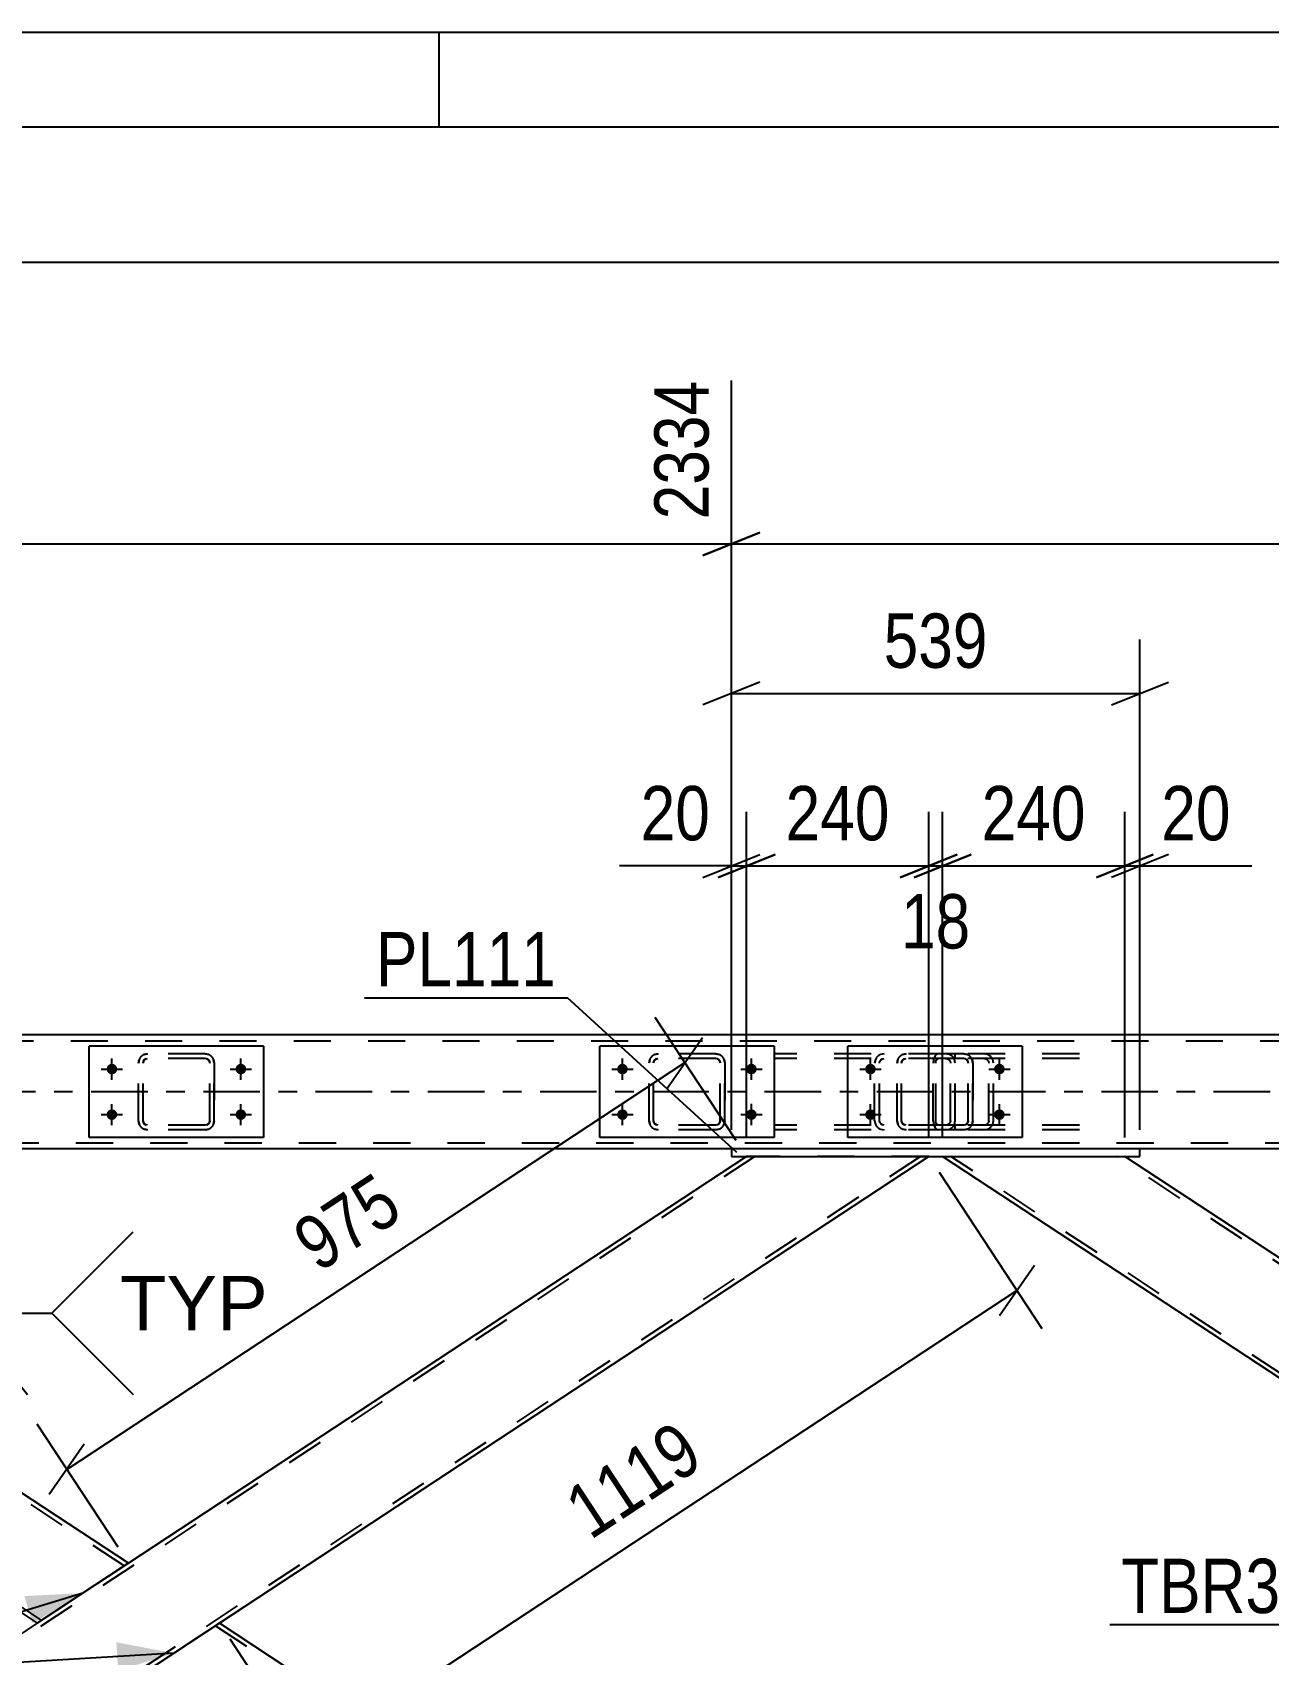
# Model space of a CAD drawing. Header units: millimetres. Extents: x -853 to 336, y -866 to -25.
# Drawn here: x -735.1 to -669.9, y -110.5 to -25.1 of the extents above; entities that cross this region are included whole.
import ezdxf

# ---------------------------------------------------------------- set-up
doc = ezdxf.new("R2010")
doc.units = ezdxf.units.MM
doc.linetypes.add('DXK_LINE_DOT2', pattern=[3.9198, 1.9599, -1.9599])
doc.linetypes.add('DXK_LINE_DOT3', pattern=[5.9187, 2.979, -0.9799, 0.9799, -0.9799])
doc.styles.add('Arial', font='ARIAL.TTF', dxfattribs={"height": 0.2})
doc.styles.add('Arial Narrow', font='ARIALN.TTF', dxfattribs={"height": 0.2})

# ---------------------------------------------------------------- blocks, each defined once
blk = doc.blocks.new('Unknown-570393679-1134')
at = {"color": 5, "linetype": 'Continuous'}
for p, q in [((336.325, -25.051), (-852.675, -25.051)), ((-713.675, -30.051), (-713.675, -25.051)), ((331.325, -30.051), (-847.675, -30.051))]:
    blk.add_line(p, q, dxfattribs=at)
blk = doc.blocks.new('Part-570393679-2540 - 2533')
at = {"color": 7, "linetype": 'DXK_LINE_DOT2'}
for p, q in [((-154.936, -78.205), (-791.628, -78.205)), ((-791.628, -83.565), (-154.936, -83.565)), ((-676.725, -83.885), (-698.27, -83.885))]:
    blk.add_line(p, q, dxfattribs=at)
at = {"color": 2, "linetype": 'Continuous'}
for p, q in [((-652.133, -77.885), (-787.628, -77.885)), ((-698.27, -83.885), (-761.859, -83.885)), ((-613.136, -83.885), (-676.725, -83.885))]:
    blk.add_line(p, q, dxfattribs=at)
at = {"color": 7, "linetype": 'DXK_LINE_DOT3'}
blk.add_line((-154.936, -80.885), (-791.628, -80.885), dxfattribs=at)
blk = doc.blocks.new('Part-570393679-2822 - 2533')
at = {"color": 2, "linetype": 'Continuous'}
for p, q in [((-772.267, -84.285), (-734.869, -108.885)), ((-730.065, -105.725), (-762.659, -84.285)), ((-730.334, -105.902), (-734.869, -108.885)), ((-730.098, -105.747), (-730.334, -105.902)), ((-730.065, -105.725), (-730.098, -105.747))]:
    blk.add_line(p, q, dxfattribs=at)
at = {"color": 7, "linetype": 'DXK_LINE_DOT2'}
for p, q in [((-762.659, -84.285), (-772.267, -84.285)), ((-771.83, -84.285), (-734.65, -108.741)), ((-730.283, -105.868), (-763.096, -84.285)), ((-730.334, -105.902), (-730.193, -105.809))]:
    blk.add_line(p, q, dxfattribs=at)
blk = doc.blocks.new('Part-570393679-2955 - 2533')
at = {"color": 7, "linetype": 'DXK_LINE_DOT2'}
for p, q in [((-697.034, -84.285), (-773.349, -134.484)), ((-688.299, -84.285), (-764.615, -134.484)), ((-687.863, -84.285), (-697.47, -84.285)), ((-730.065, -105.725), (-734.869, -108.885)), ((-725.261, -108.885), (-730.065, -112.045)), ((-764.178, -134.484), (-773.786, -134.484))]:
    blk.add_line(p, q, dxfattribs=at)
at = {"color": 2, "linetype": 'Continuous'}
for p, q in [((-697.47, -84.285), (-730.065, -105.725)), ((-687.863, -84.285), (-725.261, -108.885)), ((-734.869, -108.885), (-773.786, -134.484)), ((-730.065, -112.045), (-764.178, -134.484))]:
    blk.add_line(p, q, dxfattribs=at)
blk = doc.blocks.new('Part-570393679-2635 - 2533')
at = {"color": 2, "linetype": 'Continuous'}
for p, q in [((-722.936, -78.485), (-732.136, -78.485)), ((-732.136, -83.285), (-732.136, -78.485)), ((-722.936, -78.485), (-722.936, -83.285)), ((-722.936, -83.285), (-732.136, -83.285))]:
    blk.add_line(p, q, dxfattribs=at)
blk = doc.blocks.new('Part-570393679-2712 - 2533')
at = {"color": 7, "linetype": 'DXK_LINE_DOT2'}
for p, q in [((-686.972, -78.885), (-695.986, -78.885)), ((-686.972, -79.125), (-695.986, -79.125)), ((-690.679, -79.181), (-690.718, -79.365)), ((-690.718, -82.405), (-690.718, -79.365)), ((-690.463, -79.365), (-690.443, -79.273)), ((-690.463, -82.405), (-690.463, -79.365)), ((-690.443, -79.273), (-690.388, -79.195)), ((-690.207, -78.885), (-690.403, -78.921)), ((-690.388, -79.195), (-690.305, -79.143)), ((-690.305, -79.143), (-690.207, -79.125)), ((-686.777, -78.921), (-686.972, -78.885)), ((-686.972, -79.125), (-686.874, -79.143)), ((-686.874, -79.143), (-686.791, -79.195)), ((-686.791, -79.195), (-686.736, -79.273)), ((-686.736, -79.273), (-686.717, -79.365)), ((-686.717, -82.405), (-686.717, -79.365)), ((-686.461, -79.365), (-686.5, -79.181)), ((-686.461, -82.405), (-686.461, -79.365)), ((-686.972, -82.645), (-695.986, -82.645)), ((-686.972, -82.885), (-695.986, -82.885)), ((-690.718, -82.405), (-690.679, -82.589)), ((-690.443, -82.497), (-690.463, -82.405)), ((-690.388, -82.575), (-690.443, -82.497)), ((-690.403, -82.848), (-690.207, -82.885)), ((-690.305, -82.627), (-690.388, -82.575)), ((-690.207, -82.645), (-690.305, -82.627)), ((-686.874, -82.627), (-686.972, -82.645)), ((-686.972, -82.885), (-686.777, -82.848)), ((-686.791, -82.575), (-686.874, -82.627)), ((-686.736, -82.497), (-686.791, -82.575)), ((-686.717, -82.405), (-686.736, -82.497)), ((-686.5, -82.589), (-686.461, -82.405))]:
    blk.add_line(p, q, dxfattribs=at)
for centre, start, end in [((-690.227, -79.386), 110.75832, 155.68005), ((-686.952, -79.386), 24.31995, 69.24168), ((-690.227, -82.384), 204.31995, 249.24168), ((-686.952, -82.384), 290.75832, 335.68005)]:
    blk.add_arc(centre, 0.496, start, end, dxfattribs=at)
blk = doc.blocks.new('Part-570393679-2732 - 2533')
at = {"color": 7, "linetype": 'DXK_LINE_DOT2'}
for p, q in [((-611.899, -84.285), (-688.215, -134.484)), ((-603.165, -84.285), (-679.481, -134.484)), ((-602.728, -84.285), (-612.336, -84.285)), ((-644.93, -105.725), (-649.734, -108.885)), ((-640.127, -108.885), (-644.93, -112.045)), ((-687.498, -133.725), (-688.652, -134.484)), ((-679.044, -134.484), (-688.652, -134.484))]:
    blk.add_line(p, q, dxfattribs=at)
at = {"color": 2, "linetype": 'Continuous'}
for p, q in [((-612.336, -84.285), (-644.93, -105.725)), ((-602.728, -84.285), (-640.127, -108.885)), ((-649.734, -108.885), (-687.498, -133.725)), ((-644.93, -112.045), (-679.044, -134.484))]:
    blk.add_line(p, q, dxfattribs=at)
blk = doc.blocks.new('Part-570393679-2763 - 2533')
at = {"color": 2, "linetype": 'Continuous'}
for p, q in [((-698.27, -83.885), (-698.27, -84.285)), ((-676.725, -83.885), (-698.27, -83.885)), ((-698.27, -84.285), (-676.725, -84.285)), ((-676.725, -84.285), (-676.725, -83.885))]:
    blk.add_line(p, q, dxfattribs=at)
blk = doc.blocks.new('Part-570393679-2918 - 2533')
at = {"color": 2, "linetype": 'Continuous'}
for p, q in [((-649.734, -108.885), (-687.133, -84.285)), ((-644.93, -105.725), (-677.525, -84.285)), ((-645.2, -105.902), (-649.734, -108.885)), ((-644.964, -105.747), (-645.2, -105.902)), ((-644.93, -105.725), (-644.964, -105.747))]:
    blk.add_line(p, q, dxfattribs=at)
at = {"color": 7, "linetype": 'DXK_LINE_DOT2'}
for p, q in [((-687.133, -84.285), (-677.525, -84.285)), ((-649.516, -108.741), (-686.696, -84.285)), ((-645.149, -105.868), (-677.961, -84.285)), ((-645.2, -105.902), (-645.058, -105.809))]:
    blk.add_line(p, q, dxfattribs=at)
blk = doc.blocks.new('Bolt-570393679-2798 - 2533')
at = {"linetype": 'Continuous'}
for points in [[(-690.936, -79.405, -1), (-690.936, -79.965, -1)], [(-684.136, -79.405, -1), (-684.136, -79.965, -1)], [(-690.936, -81.805, -1), (-690.936, -82.365, -1)], [(-684.136, -81.805, -1), (-684.136, -82.365, -1)]]:
    blk.add_hatch(color=1, dxfattribs=at).paths.add_polyline_path(points)
at = {"color": 1, "linetype": 'Continuous'}
for p, q in [((-690.936, -80.245), (-690.936, -79.125)), ((-684.136, -80.245), (-684.136, -79.125)), ((-691.496, -79.685), (-690.376, -79.685)), ((-684.696, -79.685), (-683.576, -79.685)), ((-690.936, -82.645), (-690.936, -81.525)), ((-684.136, -82.645), (-684.136, -81.525)), ((-691.496, -82.085), (-690.376, -82.085)), ((-684.696, -82.085), (-683.576, -82.085))]:
    blk.add_line(p, q, dxfattribs=at)
blk = doc.blocks.new('Part-570393679-2920 - 2533')
at = {"color": 7, "linetype": 'DXK_LINE_DOT2'}
for p, q in [((-687.607, -79.181), (-687.628, -79.365)), ((-687.628, -82.405), (-687.628, -79.365)), ((-687.549, -79.026), (-687.607, -79.181)), ((-687.462, -78.921), (-687.549, -79.026)), ((-687.493, -79.365), (-687.483, -79.273)), ((-687.493, -82.405), (-687.493, -79.365)), ((-687.483, -79.273), (-687.454, -79.195)), ((-687.359, -78.885), (-687.462, -78.921)), ((-687.454, -79.195), (-687.41, -79.143)), ((-687.41, -79.143), (-687.359, -79.125)), ((-679.917, -78.885), (-687.359, -78.885)), ((-679.917, -79.125), (-687.359, -79.125)), ((-686.461, -79.125), (-686.461, -78.885)), ((-684.759, -78.921), (-684.952, -78.885)), ((-684.952, -79.125), (-684.855, -79.143)), ((-684.855, -79.143), (-684.774, -79.195)), ((-684.774, -79.195), (-684.719, -79.273)), ((-684.719, -79.273), (-684.7, -79.365)), ((-684.7, -82.405), (-684.7, -79.365)), ((-684.448, -79.365), (-684.486, -79.181)), ((-684.448, -82.405), (-684.448, -79.365)), ((-687.628, -82.405), (-687.607, -82.589)), ((-687.607, -82.589), (-687.549, -82.744)), ((-687.549, -82.744), (-687.462, -82.848)), ((-687.483, -82.497), (-687.493, -82.405)), ((-687.454, -82.575), (-687.483, -82.497)), ((-687.462, -82.848), (-687.359, -82.885)), ((-687.41, -82.627), (-687.454, -82.575)), ((-687.359, -82.645), (-687.41, -82.627)), ((-679.917, -82.645), (-687.359, -82.645)), ((-679.917, -82.885), (-687.359, -82.885)), ((-686.461, -82.885), (-686.461, -82.645)), ((-684.855, -82.627), (-684.952, -82.645)), ((-684.952, -82.885), (-684.759, -82.848)), ((-684.774, -82.575), (-684.855, -82.627)), ((-684.719, -82.497), (-684.774, -82.575)), ((-684.7, -82.405), (-684.719, -82.497)), ((-684.486, -82.589), (-684.448, -82.405))]:
    blk.add_line(p, q, dxfattribs=at)
for centre, start, end in [((-684.937, -79.381), 23.89514, 68.84869), ((-684.937, -82.389), 291.15131, 336.10486)]:
    blk.add_arc(centre, 0.492, start, end, dxfattribs=at)
blk = doc.blocks.new('Part-570393679-2837 - 2533')
at = {"color": 2, "linetype": 'Continuous'}
for p, q in [((-696.014, -78.484), (-705.214, -78.484)), ((-705.214, -83.284), (-705.214, -78.484)), ((-696.014, -78.484), (-696.014, -83.284)), ((-696.014, -83.284), (-705.214, -83.284))]:
    blk.add_line(p, q, dxfattribs=at)
blk = doc.blocks.new('Part-570393679-2960 - 2533')
at = {"color": 2, "linetype": 'Continuous'}
for p, q in [((-725.261, -108.885), (-730.065, -112.045)), ((-687.498, -133.725), (-725.261, -108.885)), ((-695.951, -134.484), (-730.065, -112.045)), ((-687.531, -133.746), (-688.652, -134.484)), ((-687.498, -133.725), (-687.531, -133.746))]:
    blk.add_line(p, q, dxfattribs=at)
at = {"color": 7, "linetype": 'DXK_LINE_DOT2'}
for p, q in [((-725.479, -109.028), (-687.716, -133.868)), ((-729.846, -111.901), (-729.83, -111.89)), ((-695.514, -134.484), (-729.846, -111.901)), ((-687.716, -133.868), (-687.934, -134.012)), ((-687.498, -133.725), (-687.498, -133.725)), ((-688.652, -134.484), (-695.951, -134.484))]:
    blk.add_line(p, q, dxfattribs=at)
blk = doc.blocks.new('Part-570393679-3064 - 2533')
at = {"color": 7, "linetype": 'DXK_LINE_DOT2'}
for p, q in [((-689.536, -79.365), (-689.5, -79.181)), ((-689.5, -79.181), (-689.536, -79.365)), ((-689.536, -82.405), (-689.536, -79.365)), ((-689.536, -79.365), (-689.536, -79.365)), ((-689.536, -82.405), (-689.536, -79.365)), ((-689.296, -79.365), (-689.278, -79.273)), ((-689.278, -79.273), (-689.296, -79.365)), ((-689.296, -82.405), (-689.296, -79.365)), ((-689.296, -79.365), (-689.296, -79.365)), ((-689.296, -82.405), (-689.296, -79.365)), ((-689.278, -79.273), (-689.226, -79.195)), ((-689.226, -79.195), (-689.278, -79.273)), ((-689.24, -78.921), (-689.056, -78.885)), ((-689.056, -78.885), (-689.24, -78.921)), ((-689.226, -79.195), (-689.148, -79.143)), ((-689.148, -79.143), (-689.226, -79.195)), ((-689.148, -79.143), (-689.056, -79.125)), ((-686.016, -78.885), (-689.056, -78.885)), ((-686.016, -79.125), (-689.056, -79.125)), ((-686.016, -78.885), (-685.833, -78.921)), ((-685.833, -78.921), (-686.016, -78.885)), ((-685.924, -79.143), (-686.016, -79.125)), ((-685.924, -79.143), (-685.847, -79.195)), ((-685.847, -79.195), (-685.924, -79.143)), ((-685.847, -79.195), (-685.795, -79.273)), ((-685.795, -79.273), (-685.847, -79.195)), ((-685.795, -79.273), (-685.776, -79.365)), ((-685.776, -79.365), (-685.795, -79.273)), ((-685.776, -82.405), (-685.776, -79.365)), ((-685.776, -79.365), (-685.776, -79.365)), ((-685.776, -82.405), (-685.776, -79.365)), ((-685.573, -79.181), (-685.536, -79.365)), ((-685.536, -79.365), (-685.573, -79.181)), ((-685.536, -82.405), (-685.536, -79.365)), ((-685.536, -79.365), (-685.536, -79.365)), ((-685.536, -79.365), (-685.536, -82.405)), ((-689.536, -82.405), (-689.536, -82.405)), ((-689.5, -82.589), (-689.536, -82.405)), ((-689.536, -82.405), (-689.5, -82.589)), ((-689.296, -82.405), (-689.296, -82.405)), ((-689.278, -82.497), (-689.296, -82.405)), ((-689.296, -82.405), (-689.278, -82.497)), ((-689.226, -82.575), (-689.278, -82.497)), ((-689.278, -82.497), (-689.226, -82.575)), ((-689.056, -82.885), (-689.24, -82.848)), ((-689.24, -82.848), (-689.056, -82.885)), ((-689.148, -82.627), (-689.226, -82.575)), ((-689.226, -82.575), (-689.148, -82.627)), ((-689.056, -82.645), (-689.148, -82.627)), ((-686.016, -82.645), (-689.056, -82.645)), ((-686.016, -82.885), (-689.056, -82.885)), ((-685.924, -82.627), (-686.016, -82.645)), ((-685.833, -82.848), (-686.016, -82.885)), ((-686.016, -82.885), (-685.833, -82.848)), ((-685.847, -82.575), (-685.924, -82.627)), ((-685.924, -82.627), (-685.847, -82.575)), ((-685.795, -82.497), (-685.847, -82.575)), ((-685.847, -82.575), (-685.795, -82.497)), ((-685.776, -82.405), (-685.795, -82.497)), ((-685.795, -82.497), (-685.776, -82.405)), ((-685.776, -82.405), (-685.776, -82.405)), ((-685.536, -82.405), (-685.573, -82.589)), ((-685.573, -82.589), (-685.536, -82.405)), ((-685.536, -82.405), (-685.536, -82.405))]:
    blk.add_line(p, q, dxfattribs=at)
at = {"color": 7, "linetype": 'DXK_LINE_DOT3'}
blk.add_line((-687.536, -80.885), (-687.536, -80.885), dxfattribs=at)
at = {"color": 7, "linetype": 'DXK_LINE_DOT2'}
for centre, start, end in [((-689.056, -79.365), 112.5, 157.5), ((-689.056, -79.365), 112.5, 157.5), ((-686.016, -79.365), 22.5, 67.5), ((-686.016, -79.365), 22.5, 67.5), ((-689.056, -82.405), 202.5, 247.5), ((-689.056, -82.405), 202.5, 247.5), ((-686.016, -82.405), 292.5, 337.5), ((-686.016, -82.405), 292.5, 337.5)]:
    blk.add_arc(centre, 0.48, start, end, dxfattribs=at)
blk = doc.blocks.new('Part-570393679-3065 - 2533')
at = {"color": 7, "linetype": 'DXK_LINE_DOT2'}
for p, q in [((-729.536, -79.365), (-729.5, -79.181)), ((-729.5, -79.181), (-729.536, -79.365)), ((-729.536, -82.405), (-729.536, -79.365)), ((-729.536, -79.365), (-729.536, -79.365)), ((-729.536, -82.405), (-729.536, -79.365)), ((-729.296, -79.365), (-729.278, -79.273)), ((-729.278, -79.273), (-729.296, -79.365)), ((-729.296, -82.405), (-729.296, -79.365)), ((-729.296, -79.365), (-729.296, -79.365)), ((-729.296, -82.405), (-729.296, -79.365)), ((-729.278, -79.273), (-729.226, -79.195)), ((-729.226, -79.195), (-729.278, -79.273)), ((-729.24, -78.921), (-729.056, -78.885)), ((-729.056, -78.885), (-729.24, -78.921)), ((-729.226, -79.195), (-729.148, -79.143)), ((-729.148, -79.143), (-729.226, -79.195)), ((-729.148, -79.143), (-729.056, -79.125)), ((-726.016, -78.885), (-729.056, -78.885)), ((-726.016, -79.125), (-729.056, -79.125)), ((-726.016, -78.885), (-725.833, -78.921)), ((-725.833, -78.921), (-726.016, -78.885)), ((-725.924, -79.143), (-726.016, -79.125)), ((-725.924, -79.143), (-725.847, -79.195)), ((-725.847, -79.195), (-725.924, -79.143)), ((-725.847, -79.195), (-725.795, -79.273)), ((-725.795, -79.273), (-725.847, -79.195)), ((-725.795, -79.273), (-725.776, -79.365)), ((-725.776, -79.365), (-725.795, -79.273)), ((-725.776, -82.405), (-725.776, -79.365)), ((-725.776, -79.365), (-725.776, -79.365)), ((-725.776, -82.405), (-725.776, -79.365)), ((-725.573, -79.181), (-725.536, -79.365)), ((-725.536, -79.365), (-725.573, -79.181)), ((-725.536, -82.405), (-725.536, -79.365)), ((-725.536, -79.365), (-725.536, -79.365)), ((-725.536, -79.365), (-725.536, -82.405)), ((-729.536, -82.405), (-729.536, -82.405)), ((-729.5, -82.589), (-729.536, -82.405)), ((-729.536, -82.405), (-729.5, -82.589)), ((-729.296, -82.405), (-729.296, -82.405)), ((-729.278, -82.497), (-729.296, -82.405)), ((-729.296, -82.405), (-729.278, -82.497)), ((-729.226, -82.575), (-729.278, -82.497)), ((-729.278, -82.497), (-729.226, -82.575)), ((-729.056, -82.885), (-729.24, -82.848)), ((-729.24, -82.848), (-729.056, -82.885)), ((-729.148, -82.627), (-729.226, -82.575)), ((-729.226, -82.575), (-729.148, -82.627)), ((-729.056, -82.645), (-729.148, -82.627)), ((-726.016, -82.645), (-729.056, -82.645)), ((-726.016, -82.885), (-729.056, -82.885)), ((-725.924, -82.627), (-726.016, -82.645)), ((-725.833, -82.848), (-726.016, -82.885)), ((-726.016, -82.885), (-725.833, -82.848)), ((-725.847, -82.575), (-725.924, -82.627)), ((-725.924, -82.627), (-725.847, -82.575)), ((-725.795, -82.497), (-725.847, -82.575)), ((-725.847, -82.575), (-725.795, -82.497)), ((-725.776, -82.405), (-725.795, -82.497)), ((-725.795, -82.497), (-725.776, -82.405)), ((-725.776, -82.405), (-725.776, -82.405)), ((-725.536, -82.405), (-725.573, -82.589)), ((-725.573, -82.589), (-725.536, -82.405)), ((-725.536, -82.405), (-725.536, -82.405))]:
    blk.add_line(p, q, dxfattribs=at)
for centre, start, end in [((-729.056, -79.365), 112.5, 157.5), ((-729.056, -79.365), 112.5, 157.5), ((-726.016, -79.365), 22.5, 67.5), ((-726.016, -79.365), 22.5, 67.5), ((-729.056, -82.405), 202.5, 247.5), ((-729.056, -82.405), 202.5, 247.5), ((-726.016, -82.405), 292.5, 337.5), ((-726.016, -82.405), 292.5, 337.5)]:
    blk.add_arc(centre, 0.48, start, end, dxfattribs=at)
blk = doc.blocks.new('Part-570393679-3099 - 2533')
at = {"color": 2, "linetype": 'Continuous'}
for p, q in [((-682.936, -78.485), (-692.136, -78.485)), ((-692.136, -83.285), (-692.136, -78.485)), ((-682.936, -78.485), (-682.936, -83.285)), ((-682.936, -83.285), (-692.136, -83.285))]:
    blk.add_line(p, q, dxfattribs=at)
blk = doc.blocks.new('Part-570393679-3118 - 2533')
at = {"color": 7, "linetype": 'DXK_LINE_DOT2'}
for p, q in [((-702.614, -79.364), (-702.577, -79.181)), ((-702.577, -79.181), (-702.614, -79.364)), ((-702.614, -82.404), (-702.614, -79.364)), ((-702.614, -79.364), (-702.614, -79.364)), ((-702.614, -82.404), (-702.614, -79.364)), ((-702.374, -79.364), (-702.355, -79.273)), ((-702.355, -79.273), (-702.374, -79.364)), ((-702.374, -82.404), (-702.374, -79.364)), ((-702.374, -79.364), (-702.374, -79.364)), ((-702.374, -82.404), (-702.374, -79.364)), ((-702.355, -79.273), (-702.303, -79.195)), ((-702.303, -79.195), (-702.355, -79.273)), ((-702.317, -78.921), (-702.134, -78.884)), ((-702.134, -78.884), (-702.317, -78.921)), ((-702.303, -79.195), (-702.225, -79.143)), ((-702.225, -79.143), (-702.303, -79.195)), ((-702.225, -79.143), (-702.134, -79.124)), ((-699.094, -78.884), (-702.134, -78.884)), ((-699.094, -79.124), (-702.134, -79.124)), ((-699.094, -78.884), (-698.91, -78.921)), ((-698.91, -78.921), (-699.094, -78.884)), ((-699.002, -79.143), (-699.094, -79.124)), ((-699.002, -79.143), (-698.924, -79.195)), ((-698.924, -79.195), (-699.002, -79.143)), ((-698.924, -79.195), (-698.872, -79.273)), ((-698.872, -79.273), (-698.924, -79.195)), ((-698.872, -79.273), (-698.854, -79.364)), ((-698.854, -79.364), (-698.872, -79.273)), ((-698.854, -82.404), (-698.854, -79.364)), ((-698.854, -79.364), (-698.854, -79.364)), ((-698.854, -82.404), (-698.854, -79.364)), ((-698.65, -79.181), (-698.614, -79.364)), ((-698.614, -79.364), (-698.65, -79.181)), ((-698.614, -82.404), (-698.614, -79.364)), ((-698.614, -79.364), (-698.614, -79.364)), ((-698.614, -79.364), (-698.614, -82.404)), ((-702.614, -82.404), (-702.614, -82.404)), ((-702.577, -82.588), (-702.614, -82.404)), ((-702.614, -82.404), (-702.577, -82.588)), ((-702.374, -82.404), (-702.374, -82.404)), ((-702.355, -82.496), (-702.374, -82.404)), ((-702.374, -82.404), (-702.355, -82.496)), ((-702.303, -82.574), (-702.355, -82.496)), ((-702.355, -82.496), (-702.303, -82.574)), ((-702.134, -82.884), (-702.317, -82.848)), ((-702.317, -82.848), (-702.134, -82.884)), ((-702.225, -82.626), (-702.303, -82.574)), ((-702.303, -82.574), (-702.225, -82.626)), ((-702.134, -82.644), (-702.225, -82.626)), ((-699.094, -82.644), (-702.134, -82.644)), ((-699.094, -82.884), (-702.134, -82.884)), ((-699.002, -82.626), (-699.094, -82.644)), ((-698.91, -82.848), (-699.094, -82.884)), ((-699.094, -82.884), (-698.91, -82.848)), ((-698.924, -82.574), (-699.002, -82.626)), ((-699.002, -82.626), (-698.924, -82.574)), ((-698.872, -82.496), (-698.924, -82.574)), ((-698.924, -82.574), (-698.872, -82.496)), ((-698.854, -82.404), (-698.872, -82.496)), ((-698.872, -82.496), (-698.854, -82.404)), ((-698.854, -82.404), (-698.854, -82.404)), ((-698.614, -82.404), (-698.65, -82.588)), ((-698.65, -82.588), (-698.614, -82.404)), ((-698.614, -82.404), (-698.614, -82.404))]:
    blk.add_line(p, q, dxfattribs=at)
at = {"color": 7, "linetype": 'DXK_LINE_DOT3'}
blk.add_line((-700.614, -80.884), (-700.614, -80.884), dxfattribs=at)
at = {"color": 7, "linetype": 'DXK_LINE_DOT2'}
for centre, start, end in [((-702.134, -79.364), 112.5, 157.5), ((-702.134, -79.364), 112.5, 157.5), ((-699.094, -79.364), 22.5, 67.5), ((-699.094, -79.364), 22.5, 67.5), ((-702.134, -82.404), 202.5, 247.5), ((-702.134, -82.404), 202.5, 247.5), ((-699.094, -82.404), 292.5, 337.5), ((-699.094, -82.404), 292.5, 337.5)]:
    blk.add_arc(centre, 0.48, start, end, dxfattribs=at)
blk = doc.blocks.new('Bolt-570393679-3134 - 2533')
at = {"linetype": 'Continuous'}
for points in [[(-704.014, -79.404, -1), (-704.014, -79.964, -1)], [(-697.214, -79.404, -1), (-697.214, -79.964, -1)], [(-704.014, -81.804, -1), (-704.014, -82.364, -1)], [(-697.214, -81.804, -1), (-697.214, -82.364, -1)]]:
    blk.add_hatch(color=1, dxfattribs=at).paths.add_polyline_path(points)
at = {"color": 1, "linetype": 'Continuous'}
for p, q in [((-704.014, -80.244), (-704.014, -79.124)), ((-697.214, -80.244), (-697.214, -79.124)), ((-704.574, -79.684), (-703.454, -79.684)), ((-697.774, -79.684), (-696.654, -79.684)), ((-704.014, -82.644), (-704.014, -81.524)), ((-697.214, -82.644), (-697.214, -81.524)), ((-704.574, -82.084), (-703.454, -82.084)), ((-697.774, -82.084), (-696.654, -82.084))]:
    blk.add_line(p, q, dxfattribs=at)
blk = doc.blocks.new('Bolt-570393679-3141 - 2533')
at = {"linetype": 'Continuous'}
for points in [[(-730.936, -79.405, -1), (-730.936, -79.965, -1)], [(-724.136, -79.405, -1), (-724.136, -79.965, -1)], [(-730.936, -81.805, -1), (-730.936, -82.365, -1)], [(-724.136, -81.805, -1), (-724.136, -82.365, -1)]]:
    blk.add_hatch(color=1, dxfattribs=at).paths.add_polyline_path(points)
at = {"color": 1, "linetype": 'Continuous'}
for p, q in [((-730.936, -80.245), (-730.936, -79.125)), ((-724.136, -80.245), (-724.136, -79.125)), ((-731.496, -79.685), (-730.376, -79.685)), ((-724.696, -79.685), (-723.576, -79.685)), ((-730.936, -82.645), (-730.936, -81.525)), ((-724.136, -82.645), (-724.136, -81.525)), ((-731.496, -82.085), (-730.376, -82.085)), ((-724.696, -82.085), (-723.576, -82.085))]:
    blk.add_line(p, q, dxfattribs=at)
blk = doc.blocks.new('StraightDimension-570393679-24778 - 2533')
at = {"color": 7, "linetype": 'Continuous'}
for p, q in [((-698.27, -82.885), (-698.27, -66.129)), ((-697.47, -83.285), (-697.47, -66.129)), ((-699.77, -69.579), (-696.77, -68.379)), ((-695.97, -68.379), (-698.97, -69.579)), ((-698.27, -68.979), (-704.177, -68.979)), ((-698.27, -68.979), (-704.177, -68.979)), ((-698.27, -68.979), (-697.47, -68.979))]:
    blk.add_line(p, q, dxfattribs=at)
at = {"color": 0}
blk.add_wipeout([(-698.795, -68.229), (-698.795, -64.029), (-703.652, -64.029), (-703.652, -68.229)], dxfattribs=at)
at = {"color": 3, "style": 'Arial Narrow'}
blk.add_text('20', height=2.8633, dxfattribs=at).set_placement((-703.052, -67.629))
blk = doc.blocks.new('StraightDimension-570393679-3729 - 2533')
at = {"color": 7, "linetype": 'Continuous'}
blk.add_line((-792.428, -37.161), (-121.416, -37.161), dxfattribs=at)
blk = doc.blocks.new('StraightDimension-570393679-4246 - 2533')
at = {"color": 7, "linetype": 'Continuous'}
for p, q in [((-698.27, -82.885), (-698.27, -43.398)), ((-613.136, -82.885), (-613.136, -43.398)), ((-696.77, -51.411), (-699.77, -52.611)), ((-698.27, -52.011), (-613.136, -52.011)), ((-614.636, -52.611), (-611.636, -51.411))]:
    blk.add_line(p, q, dxfattribs=at)
at = {"color": 0}
blk.add_wipeout([(-651.447, -51.261), (-651.447, -47.061), (-659.96, -47.061), (-659.96, -51.261)], dxfattribs=at)
at = {"color": 3, "style": 'Arial Narrow'}
blk.add_text('2128', height=2.8633, dxfattribs=at).set_placement((-659.36, -50.661))
at = {"color": 0, "linetype": 'Continuous'}
blk.add_wipeout([(-613.736, -42.798), (-617.936, -42.798), (-617.936, -51.311), (-613.736, -51.311)], dxfattribs=at)
at = {"color": 3, "linetype": 'Continuous', "style": 'Arial Narrow'}
blk.add_text('4462', height=2.8633, rotation=90.00021, dxfattribs=at).set_placement((-614.336, -50.711))
blk = doc.blocks.new('StraightDimension-570393679-24776 - 2533')
at = {"color": 7, "linetype": 'Continuous'}
for p, q in [((-687.863, -83.285), (-687.863, -66.579)), ((-687.133, -83.285), (-687.133, -66.579)), ((-689.363, -69.579), (-686.363, -68.379)), ((-685.633, -68.379), (-688.633, -69.579)), ((-687.863, -68.979), (-687.133, -68.979))]:
    blk.add_line(p, q, dxfattribs=at)
at = {"color": 0}
blk.add_wipeout([(-685.069, -73.929), (-685.069, -69.729), (-689.926, -69.729), (-689.926, -73.929)], dxfattribs=at)
at = {"color": 3, "style": 'Arial Narrow'}
blk.add_text('18', height=2.8633, dxfattribs=at).set_placement((-689.326, -73.329))
blk = doc.blocks.new('StraightDimension-570393679-3388 - 2533')
at = {"color": 7, "linetype": 'Continuous'}
for p, q in [((-698.27, -82.885), (-698.27, -57.037)), ((-676.725, -82.885), (-676.725, -57.037)), ((-696.77, -59.287), (-699.77, -60.487)), ((-678.225, -60.487), (-675.225, -59.287)), ((-698.27, -59.887), (-676.725, -59.887))]:
    blk.add_line(p, q, dxfattribs=at)
at = {"color": 0}
blk.add_wipeout([(-684.155, -59.137), (-684.155, -54.937), (-690.84, -54.937), (-690.84, -59.137)], dxfattribs=at)
at = {"color": 3, "style": 'Arial Narrow'}
blk.add_text('539', height=2.8633, dxfattribs=at).set_placement((-690.24, -58.537))
blk = doc.blocks.new('StraightDimension-570393679-3747 - 2533')
at = {"color": 7, "linetype": 'Continuous'}
for p, q in [((-687.313, -85.12), (-681.896, -93.355)), ((-684.138, -92.676), (-682.292, -90.025)), ((-720.613, -115.95), (-683.215, -91.35)), ((-724.711, -109.72), (-719.294, -117.955)), ((-719.69, -114.625), (-721.537, -117.276))]:
    blk.add_line(p, q, dxfattribs=at)
at = {"color": 0}
blk.add_wipeout([(-698.77, -100.685), (-701.078, -97.176), (-708.19, -101.854), (-705.882, -105.363)], dxfattribs=at)
at = {"color": 3, "style": 'Arial Narrow'}
blk.add_text('1119', height=2.8633, rotation=33.33468, dxfattribs=at).set_placement((-705.711, -104.532))
blk = doc.blocks.new('StraightDimension-570393679-3765 - 2533')
at = {"color": 7, "linetype": 'Continuous'}
for p, q in [((-698.02, -83.449), (-702.285, -76.965)), ((-701.642, -80.672), (-699.795, -78.021)), ((-733.313, -100.786), (-700.719, -79.346)), ((-730.614, -104.889), (-734.879, -98.405)), ((-732.39, -99.461), (-734.237, -102.112))]:
    blk.add_line(p, q, dxfattribs=at)
at = {"color": 0}
blk.add_wipeout([(-714.636, -87.603), (-716.944, -84.094), (-722.528, -87.767), (-720.22, -91.276)], dxfattribs=at)
at = {"color": 3, "style": 'Arial Narrow'}
blk.add_text('975', height=2.8633, rotation=33.33468, dxfattribs=at).set_placement((-720.049, -90.445))
blk = doc.blocks.new('StraightDimension-570393679-24775 - 2533')
at = {"color": 7, "linetype": 'Continuous'}
for p, q in [((-687.133, -83.285), (-687.133, -66.129)), ((-677.525, -83.285), (-677.525, -66.129)), ((-688.633, -69.579), (-685.633, -68.379)), ((-676.025, -68.379), (-679.025, -69.579)), ((-687.133, -68.979), (-677.525, -68.979))]:
    blk.add_line(p, q, dxfattribs=at)
at = {"color": 0}
blk.add_wipeout([(-678.986, -68.229), (-678.986, -64.029), (-685.671, -64.029), (-685.671, -68.229)], dxfattribs=at)
at = {"color": 3, "style": 'Arial Narrow'}
blk.add_text('240', height=2.8633, dxfattribs=at).set_placement((-685.071, -67.629))
blk = doc.blocks.new('StraightDimension-570393679-4247 - 2533')
at = {"color": 7, "linetype": 'Continuous'}
for p, q in [((-781.309, -82.885), (-781.309, -40.726)), ((-698.27, -82.885), (-698.27, -43.398)), ((-779.809, -51.411), (-782.809, -52.611)), ((-781.309, -52.011), (-698.27, -52.011)), ((-699.77, -52.611), (-696.77, -51.411))]:
    blk.add_line(p, q, dxfattribs=at)
at = {"color": 0}
blk.add_wipeout([(-735.534, -51.261), (-735.534, -47.061), (-744.046, -47.061), (-744.046, -51.261)], dxfattribs=at)
at = {"color": 3, "style": 'Arial Narrow'}
blk.add_text('2076', height=2.8633, dxfattribs=at).set_placement((-743.446, -50.661))
at = {"color": 0, "linetype": 'Continuous'}
blk.add_wipeout([(-698.87, -42.798), (-703.07, -42.798), (-703.07, -51.311), (-698.87, -51.311)], dxfattribs=at)
at = {"color": 3, "linetype": 'Continuous', "style": 'Arial Narrow'}
blk.add_text('2334', height=2.8633, rotation=90.00021, dxfattribs=at).set_placement((-699.47, -50.711))
blk = doc.blocks.new('StraightDimension-570393679-24774 - 2533')
at = {"color": 7, "linetype": 'Continuous'}
for p, q in [((-677.525, -83.285), (-677.525, -66.129)), ((-676.725, -82.885), (-676.725, -66.129)), ((-679.025, -69.579), (-676.025, -68.379)), ((-675.225, -68.379), (-678.225, -69.579)), ((-677.525, -68.979), (-676.725, -68.979)), ((-676.725, -68.979), (-670.818, -68.979)), ((-676.725, -68.979), (-670.818, -68.979))]:
    blk.add_line(p, q, dxfattribs=at)
at = {"color": 0}
blk.add_wipeout([(-671.343, -68.229), (-671.343, -64.029), (-676.2, -64.029), (-676.2, -68.229)], dxfattribs=at)
at = {"color": 3, "style": 'Arial Narrow'}
blk.add_text('20', height=2.8633, dxfattribs=at).set_placement((-675.6, -67.629))
blk = doc.blocks.new('StraightDimension-570393679-24777 - 2533')
at = {"color": 7, "linetype": 'Continuous'}
for p, q in [((-697.47, -83.285), (-697.47, -66.129)), ((-687.863, -83.285), (-687.863, -66.129)), ((-698.97, -69.579), (-695.97, -68.379)), ((-686.363, -68.379), (-689.363, -69.579)), ((-697.47, -68.979), (-687.863, -68.979))]:
    blk.add_line(p, q, dxfattribs=at)
at = {"color": 0}
blk.add_wipeout([(-689.324, -68.229), (-689.324, -64.029), (-696.009, -64.029), (-696.009, -68.229)], dxfattribs=at)
at = {"color": 3, "style": 'Arial Narrow'}
blk.add_text('240', height=2.8633, dxfattribs=at).set_placement((-695.409, -67.629))
blk = doc.blocks.new('Mark-570393679-2759 - 2533')
at = {"color": 30, "linetype": 'Continuous'}
for p in [(-717.609, -75.921), (-697.978, -84.082)]:
    blk.add_line(p, (-706.905, -75.921), dxfattribs=at)
at = {"color": 0}
blk.add_wipeout([(-707.505, -75.321), (-707.505, -72.321), (-717.009, -72.321), (-717.009, -75.321)], dxfattribs=at)
blk.add_wipeout([(-707.505, -75.321), (-707.505, -72.321), (-717.009, -72.321), (-717.009, -75.321)], dxfattribs=at)
at = {"color": 3, "style": 'Arial Narrow'}
blk.add_text('PL111', height=2.8633, dxfattribs=at).set_placement((-717.009, -75.321))
blk = doc.blocks.new('Mark-570393679-2914 - 2533')
at = {"color": 30, "linetype": 'Continuous'}
for p in [(-660.028, -99.77), (-678.32, -108.954)]:
    blk.add_line(p, (-665.064, -108.954), dxfattribs=at)
at = {"color": 0}
blk.add_wipeout([(-665.664, -108.354), (-665.664, -105.354), (-677.72, -105.354), (-677.72, -108.354)], dxfattribs=at)
blk.add_wipeout([(-665.664, -108.354), (-665.664, -105.354), (-677.72, -105.354), (-677.72, -108.354)], dxfattribs=at)
at = {"color": 3, "style": 'Arial Narrow'}
blk.add_text('TBR389', height=2.8633, dxfattribs=at).set_placement((-677.72, -108.354))
blk = doc.blocks.new('WeldMark-570393679-4647 - 2533')
at = {"linetype": 'Continuous'}
blk.add_hatch(color=30, dxfattribs=at).paths.add_polyline_path([(-760.236, -86.207), (-762.659, -84.285), (-759.617, -84.841)])
at = {"color": 30, "linetype": 'Continuous'}
for p, q in [((-762.659, -84.285), (-744.429, -92.55)), ((-744.429, -92.55), (-734.105, -92.55))]:
    blk.add_line(p, q, dxfattribs=at)
at = {"color": 3, "linetype": 'Continuous'}
for p, q in [((-734.105, -92.55), (-729.82, -88.264)), ((-738.82, -92.55), (-735.391, -96.836)), ((-738.82, -92.55), (-738.82, -96.836)), ((-734.105, -92.55), (-729.82, -96.836))]:
    blk.add_line(p, q, dxfattribs=at)
blk.add_arc((-744.429, -92.55), 1.5, 90, 270, dxfattribs=at)
at = {"color": 0}
blk.add_wipeout([(-739.905, -96.65), (-739.905, -93.25), (-742.529, -93.25), (-742.529, -96.65)], dxfattribs=at)
at = {"color": 3, "linetype": 'Continuous'}
blk.add_arc((-744.429, -92.55), 1.5, 270, 90, dxfattribs=at)
at = {"color": 3, "style": 'Arial'}
blk.add_text('6', height=2.865, dxfattribs=at).set_placement((-742.329, -96.45))
at = {"color": 0, "linetype": 'Continuous'}
blk.add_wipeout([(-722.73, -93.45), (-722.73, -90.45), (-730.505, -90.45), (-730.505, -93.45)], dxfattribs=at)
blk.add_wipeout([(-722.73, -93.45), (-722.73, -90.45), (-730.505, -90.45), (-730.505, -93.45)], dxfattribs=at)
at = {"color": 3, "linetype": 'Continuous', "style": 'Arial'}
blk.add_text('TYP', height=2.8652, dxfattribs=at).set_placement((-730.505, -93.45))
blk = doc.blocks.new('WeldMark-570393679-4662 - 2533')
at = {"linetype": 'Continuous'}
for points in [[(-735.555, -107.457), (-732.467, -107.305), (-735.12, -108.893)], [(-730.702, -109.897), (-727.663, -110.465), (-730.612, -111.394)]]:
    blk.add_hatch(color=30, dxfattribs=at).paths.add_polyline_path(points)
at = {"color": 3, "linetype": 'Continuous'}
for p, q in [((-759.107, -111.614), (-763.393, -107.328)), ((-759.107, -111.614), (-763.393, -115.899)), ((-753.498, -111.614), (-750.069, -115.899)), ((-753.498, -111.614), (-753.498, -115.899))]:
    blk.add_line(p, q, dxfattribs=at)
at = {"color": 30, "linetype": 'Continuous'}
for p in [(-732.467, -107.305), (-727.663, -110.465), (-759.107, -111.614)]:
    blk.add_line(p, (-746.684, -111.614), dxfattribs=at)
at = {"color": 3, "linetype": 'Continuous'}
for start, end in [(90, 270), (270, 90)]:
    blk.add_arc((-746.684, -111.614), 1.5, start, end, dxfattribs=at)
at = {"color": 0}
blk.add_wipeout([(-754.584, -115.714), (-754.584, -112.314), (-757.207, -112.314), (-757.207, -115.714)], dxfattribs=at)
at = {"color": 3, "style": 'Arial'}
blk.add_text('6', height=2.865, dxfattribs=at).set_placement((-757.007, -115.514))
at = {"color": 0, "linetype": 'Continuous'}
blk.add_wipeout([(-763.007, -112.514), (-763.007, -109.514), (-770.783, -109.514), (-770.783, -112.514)], dxfattribs=at)
blk.add_wipeout([(-763.007, -112.514), (-763.007, -109.514), (-770.783, -109.514), (-770.783, -112.514)], dxfattribs=at)
at = {"color": 3, "linetype": 'Continuous', "style": 'Arial'}
blk.add_text('TYP', height=2.8652, dxfattribs=at).set_placement((-770.783, -112.514))

msp = doc.modelspace()

# ---------------------------------------------------------------- block references
for name in ['Unknown-570393679-1134', 'Part-570393679-2540 - 2533', 'Part-570393679-2635 - 2533', 'Part-570393679-2837 - 2533', 'Part-570393679-3099 - 2533', 'Bolt-570393679-3141 - 2533', 'Part-570393679-3065 - 2533', 'Bolt-570393679-3134 - 2533', 'Part-570393679-3118 - 2533', 'Part-570393679-2712 - 2533', 'Bolt-570393679-2798 - 2533', 'Part-570393679-3064 - 2533', 'Part-570393679-2920 - 2533', 'Part-570393679-2955 - 2533', 'Part-570393679-2822 - 2533', 'Part-570393679-2763 - 2533', 'Part-570393679-2732 - 2533', 'Part-570393679-2918 - 2533', 'Part-570393679-2960 - 2533']:
    msp.add_blockref(name, (0, 0))

# ---------------------------------------------------------------- next in the draw order: block references
for name in ['StraightDimension-570393679-24778 - 2533', 'StraightDimension-570393679-3747 - 2533', 'Mark-570393679-2914 - 2533', 'WeldMark-570393679-4662 - 2533']:
    msp.add_blockref(name, (0, 0))

# ---------------------------------------------------------------- next in the draw order: block references
msp.add_blockref('StraightDimension-570393679-3729 - 2533', (0, 0))

# ---------------------------------------------------------------- next in the draw order: block references
msp.add_blockref('StraightDimension-570393679-4246 - 2533', (0, 0))

# ---------------------------------------------------------------- next in the draw order: block references
msp.add_blockref('StraightDimension-570393679-24776 - 2533', (0, 0))

# ---------------------------------------------------------------- next in the draw order: block references
msp.add_blockref('StraightDimension-570393679-3388 - 2533', (0, 0))

# ---------------------------------------------------------------- next in the draw order: block references
for name in ['StraightDimension-570393679-24775 - 2533', 'StraightDimension-570393679-3765 - 2533']:
    msp.add_blockref(name, (0, 0))

# ---------------------------------------------------------------- next in the draw order: block references
for name in ['StraightDimension-570393679-4247 - 2533', 'StraightDimension-570393679-24774 - 2533', 'WeldMark-570393679-4647 - 2533']:
    msp.add_blockref(name, (0, 0))

# ---------------------------------------------------------------- next in the draw order: block references
msp.add_blockref('StraightDimension-570393679-24777 - 2533', (0, 0))

# ---------------------------------------------------------------- next in the draw order: block references
msp.add_blockref('Mark-570393679-2759 - 2533', (0, 0))

doc.saveas('drawing.dxf')
